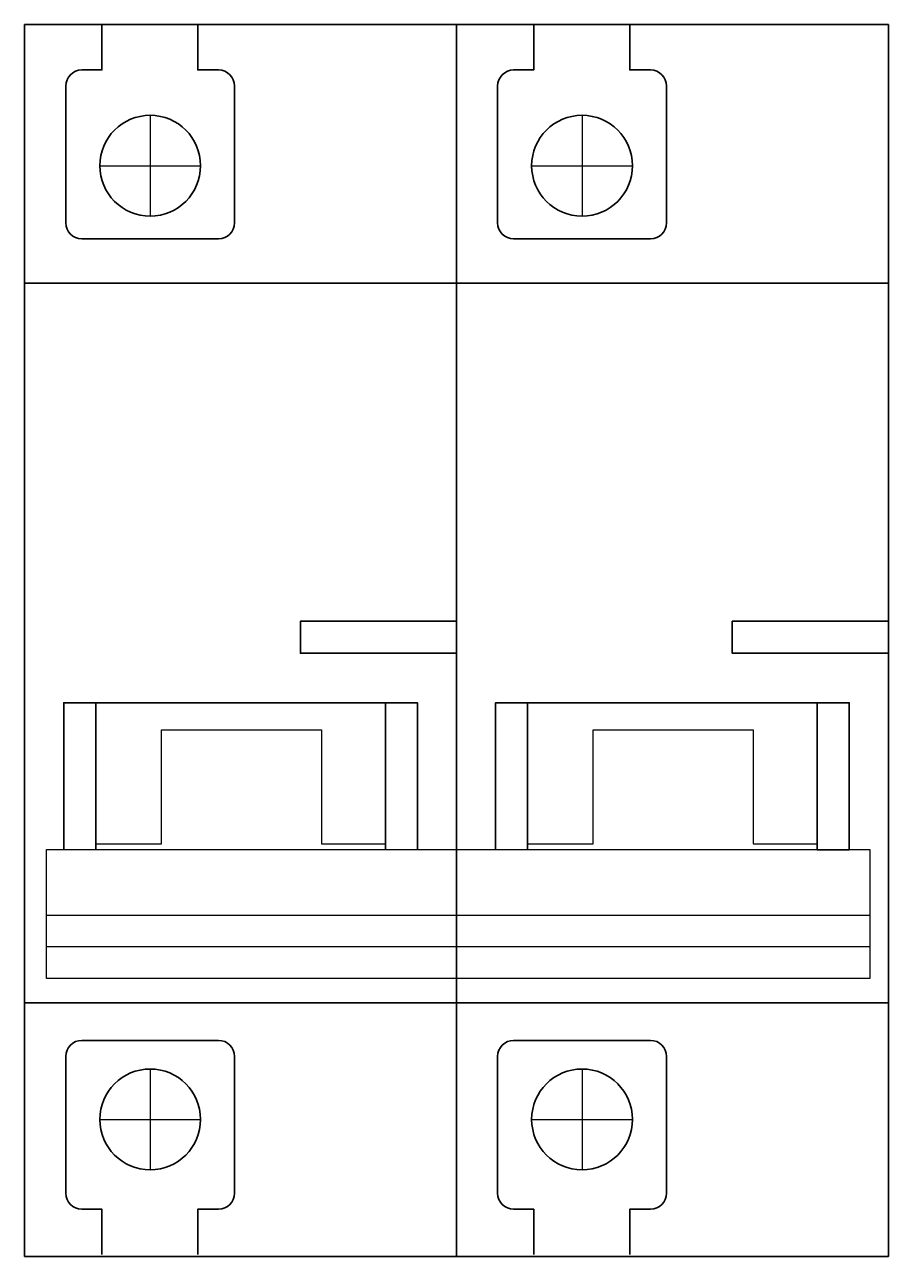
# Model space of a CAD drawing. Header units: inches. Extents: x -0.1 to 53.9, y -0.1 to 76.9.
import ezdxf

# ---------------------------------------------------------------- set-up
doc = ezdxf.new("R2010")
doc.units = ezdxf.units.IN
doc.header["$MEASUREMENT"] = 0
doc.layers.add('Layer 2', color=7, linetype='Continuous')

# ---------------------------------------------------------------- blocks, each defined once
blk = doc.blocks.new('block 10')
at = {"layer": 'Layer 2', "lineweight": 0}
blk.add_lwpolyline([(45.383, 61.192), (45.383, -15.808), (72.383, -15.808), (72.383, 61.192), (45.383, 61.192)], dxfattribs=at)
blk = doc.blocks.new('block 11')
at = {"layer": 'Layer 2', "color": 7, "lineweight": 35}
blk.add_lwpolyline([(45.383, 61.192), (45.383, -15.808), (72.383, -15.808), (72.383, 61.192), (45.383, 61.192)], dxfattribs=at)
blk = doc.blocks.new('block 9')
at = {"layer": 'Layer 2'}
for name in ['block 10', 'block 11']:
    blk.add_blockref(name, (0, 0), dxfattribs=at)
blk = doc.blocks.new('block 13')
at = {"layer": 'Layer 2', "color": 7, "lineweight": 30}
for points in [[(53.232, 55.522), (53.232, 49.222)], [(50.082, 52.372), (56.382, 52.372)]]:
    blk.add_lwpolyline(points, dxfattribs=at)
blk = doc.blocks.new('block 12')
at = {"layer": 'Layer 2', "color": 7, "lineweight": 35}
blk.add_open_spline([(50.082, 52.372), (50.082, 50.632), (51.492, 49.222), (53.232, 49.222), (54.972, 49.222), (56.382, 50.632), (56.382, 52.372), (56.382, 54.112), (54.972, 55.522), (53.232, 55.522), (51.492, 55.522), (50.082, 54.112), (50.082, 52.372)], degree=3, knots=[0, 0, 0, 0, 1, 1, 1, 2, 2, 2, 3, 3, 3, 4, 4, 4, 4], dxfattribs=at)
at = {"layer": 'Layer 2'}
blk.add_blockref('block 13', (0, 0), dxfattribs=at)
blk = doc.blocks.new('block 15')
at = {"layer": 'Layer 2', "color": 7, "lineweight": 30}
for points in [[(53.232, -4.097), (53.232, -10.397)], [(50.082, -7.247), (56.382, -7.247)]]:
    blk.add_lwpolyline(points, dxfattribs=at)
blk = doc.blocks.new('block 14')
at = {"layer": 'Layer 2', "color": 7, "lineweight": 35}
blk.add_open_spline([(50.082, -7.247), (50.082, -8.987), (51.492, -10.397), (53.232, -10.397), (54.972, -10.397), (56.382, -8.987), (56.382, -7.247), (56.382, -5.508), (54.972, -4.097), (53.232, -4.097), (51.492, -4.097), (50.082, -5.508), (50.082, -7.247)], degree=3, knots=[0, 0, 0, 0, 1, 1, 1, 2, 2, 2, 3, 3, 3, 4, 4, 4, 4], dxfattribs=at)
at = {"layer": 'Layer 2'}
blk.add_blockref('block 15', (0, 0), dxfattribs=at)
blk = doc.blocks.new('block 8')
at = {"layer": 'Layer 2', "color": 7, "lineweight": 35}
blk.add_lwpolyline([(72.383, 0.033), (45.383, 0.033), (45.383, 45.033), (72.383, 45.033), (72.383, 0.033)], dxfattribs=at)
at = {"layer": 'Layer 2'}
for name in ['block 9', 'block 12', 'block 14']:
    blk.add_blockref(name, (0, 0), dxfattribs=at)
blk = doc.blocks.new('block 7')
at = {"layer": 'Layer 2', "color": 7, "lineweight": 35}
for points in [[(50.211, 61.192), (50.211, 61.192), (50.211, 58.356), (50.211, 58.356), (50.211, 58.356), (48.954, 58.356), (48.954, 58.356), (48.404, 58.356), (47.954, 57.906), (47.954, 57.356), (47.954, 57.356), (47.954, 48.8), (47.954, 48.8), (47.954, 48.25), (48.404, 47.8), (48.954, 47.8), (48.954, 47.8), (57.51, 47.8), (57.51, 47.8), (58.06, 47.8), (58.509, 48.25), (58.509, 48.8), (58.509, 48.8), (58.509, 57.356), (58.509, 57.356), (58.509, 57.906), (58.06, 58.356), (57.51, 58.356), (57.51, 58.356), (56.211, 58.356), (56.211, 58.356), (56.211, 58.356), (56.211, 61.192), (56.211, 61.192)], [(50.211, -15.7), (50.211, -15.7), (50.211, -12.864), (50.211, -12.864), (50.211, -12.864), (48.954, -12.864), (48.954, -12.864), (48.404, -12.864), (47.954, -12.414), (47.954, -11.864), (47.954, -11.864), (47.954, -3.308), (47.954, -3.308), (47.954, -2.758), (48.404, -2.308), (48.954, -2.308), (48.954, -2.308), (57.51, -2.308), (57.51, -2.308), (58.06, -2.308), (58.509, -2.758), (58.509, -3.308), (58.509, -3.308), (58.509, -11.864), (58.509, -11.864), (58.509, -12.414), (58.06, -12.864), (57.51, -12.864), (57.51, -12.864), (56.211, -12.864), (56.211, -12.864), (56.211, -12.864), (56.211, -15.7), (56.211, -15.7)]]:
    blk.add_open_spline(points, degree=3, knots=[0, 0, 0, 0, 1, 1, 1, 2, 2, 2, 3, 3, 3, 4, 4, 4, 5, 5, 5, 6, 6, 6, 7, 7, 7, 8, 8, 8, 9, 9, 9, 10, 10, 10, 11, 11, 11, 11], dxfattribs=at)
at = {"layer": 'Layer 2'}
blk.add_blockref('block 8', (0, 0), dxfattribs=at)
blk = doc.blocks.new('block 6')
at = {"layer": 'Layer 2', "color": 7, "lineweight": 35}
blk.add_lwpolyline([(72.383, 23.893), (72.383, 21.893), (62.625, 21.893), (62.625, 23.893), (72.383, 23.893)], dxfattribs=at)
at = {"layer": 'Layer 2'}
blk.add_blockref('block 7', (0, 0), dxfattribs=at)
blk = doc.blocks.new('block 16')
at = {"layer": 'Layer 2', "color": 7, "lineweight": 35}
for points in [[(47.828, 9.613), (47.828, 18.803), (49.828, 18.803), (49.828, 9.613)], [(67.937, 9.63), (67.937, 18.803), (69.937, 18.803), (69.937, 9.63)]]:
    blk.add_lwpolyline(points, dxfattribs=at)
blk = doc.blocks.new('block 21')
at = {"layer": 'Layer 2', "lineweight": 0}
blk.add_lwpolyline([(72.383, 61.192), (72.383, -15.808), (99.382, -15.808), (99.382, 61.192), (72.383, 61.192)], dxfattribs=at)
blk = doc.blocks.new('block 22')
at = {"layer": 'Layer 2', "color": 7, "lineweight": 35}
blk.add_lwpolyline([(72.383, 61.192), (72.383, -15.808), (99.382, -15.808), (99.382, 61.192), (72.383, 61.192)], dxfattribs=at)
blk = doc.blocks.new('block 20')
at = {"layer": 'Layer 2'}
for name in ['block 21', 'block 22']:
    blk.add_blockref(name, (0, 0), dxfattribs=at)
blk = doc.blocks.new('block 24')
at = {"layer": 'Layer 2', "color": 7, "lineweight": 30}
for points in [[(80.232, 55.522), (80.232, 49.222)], [(77.082, 52.372), (83.382, 52.372)]]:
    blk.add_lwpolyline(points, dxfattribs=at)
blk = doc.blocks.new('block 23')
at = {"layer": 'Layer 2', "color": 7, "lineweight": 35}
blk.add_open_spline([(77.082, 52.372), (77.082, 50.632), (78.492, 49.222), (80.232, 49.222), (81.972, 49.222), (83.382, 50.632), (83.382, 52.372), (83.382, 54.112), (81.972, 55.522), (80.232, 55.522), (78.492, 55.522), (77.082, 54.112), (77.082, 52.372)], degree=3, knots=[0, 0, 0, 0, 1, 1, 1, 2, 2, 2, 3, 3, 3, 4, 4, 4, 4], dxfattribs=at)
at = {"layer": 'Layer 2'}
blk.add_blockref('block 24', (0, 0), dxfattribs=at)
blk = doc.blocks.new('block 26')
at = {"layer": 'Layer 2', "color": 7, "lineweight": 30}
for points in [[(80.232, -4.097), (80.232, -10.397)], [(77.082, -7.247), (83.382, -7.247)]]:
    blk.add_lwpolyline(points, dxfattribs=at)
blk = doc.blocks.new('block 25')
at = {"layer": 'Layer 2', "color": 7, "lineweight": 35}
blk.add_open_spline([(77.082, -7.247), (77.082, -8.987), (78.492, -10.397), (80.232, -10.397), (81.972, -10.397), (83.382, -8.987), (83.382, -7.247), (83.382, -5.508), (81.972, -4.097), (80.232, -4.097), (78.492, -4.097), (77.082, -5.508), (77.082, -7.247)], degree=3, knots=[0, 0, 0, 0, 1, 1, 1, 2, 2, 2, 3, 3, 3, 4, 4, 4, 4], dxfattribs=at)
at = {"layer": 'Layer 2'}
blk.add_blockref('block 26', (0, 0), dxfattribs=at)
blk = doc.blocks.new('block 19')
at = {"layer": 'Layer 2', "color": 7, "lineweight": 35}
blk.add_lwpolyline([(99.382, 0.033), (72.383, 0.033), (72.383, 45.033), (99.382, 45.033), (99.382, 0.033)], dxfattribs=at)
at = {"layer": 'Layer 2'}
for name in ['block 20', 'block 23', 'block 25']:
    blk.add_blockref(name, (0, 0), dxfattribs=at)
blk = doc.blocks.new('block 18')
at = {"layer": 'Layer 2', "color": 7, "lineweight": 35}
for points in [[(77.21, 61.192), (77.21, 61.192), (77.21, 58.356), (77.21, 58.356), (77.21, 58.356), (75.954, 58.356), (75.954, 58.356), (75.404, 58.356), (74.954, 57.906), (74.954, 57.356), (74.954, 57.356), (74.954, 48.8), (74.954, 48.8), (74.954, 48.25), (75.404, 47.8), (75.954, 47.8), (75.954, 47.8), (84.51, 47.8), (84.51, 47.8), (85.059, 47.8), (85.509, 48.25), (85.509, 48.8), (85.509, 48.8), (85.509, 57.356), (85.509, 57.356), (85.509, 57.906), (85.059, 58.356), (84.51, 58.356), (84.51, 58.356), (83.21, 58.356), (83.21, 58.356), (83.21, 58.356), (83.21, 61.192), (83.21, 61.192)], [(77.21, -15.7), (77.21, -15.7), (77.21, -12.864), (77.21, -12.864), (77.21, -12.864), (75.954, -12.864), (75.954, -12.864), (75.404, -12.864), (74.954, -12.414), (74.954, -11.864), (74.954, -11.864), (74.954, -3.308), (74.954, -3.308), (74.954, -2.758), (75.404, -2.308), (75.954, -2.308), (75.954, -2.308), (84.51, -2.308), (84.51, -2.308), (85.059, -2.308), (85.509, -2.758), (85.509, -3.308), (85.509, -3.308), (85.509, -11.864), (85.509, -11.864), (85.509, -12.414), (85.059, -12.864), (84.51, -12.864), (84.51, -12.864), (83.21, -12.864), (83.21, -12.864), (83.21, -12.864), (83.21, -15.7), (83.21, -15.7)]]:
    blk.add_open_spline(points, degree=3, knots=[0, 0, 0, 0, 1, 1, 1, 2, 2, 2, 3, 3, 3, 4, 4, 4, 5, 5, 5, 6, 6, 6, 7, 7, 7, 8, 8, 8, 9, 9, 9, 10, 10, 10, 11, 11, 11, 11], dxfattribs=at)
at = {"layer": 'Layer 2'}
blk.add_blockref('block 19', (0, 0), dxfattribs=at)
blk = doc.blocks.new('block 17')
at = {"layer": 'Layer 2', "color": 7, "lineweight": 35}
blk.add_lwpolyline([(99.382, 23.893), (99.382, 21.893), (89.625, 21.893), (89.625, 23.893), (99.382, 23.893)], dxfattribs=at)
at = {"layer": 'Layer 2'}
blk.add_blockref('block 18', (0, 0), dxfattribs=at)
blk = doc.blocks.new('block 27')
at = {"layer": 'Layer 2', "color": 7, "lineweight": 35}
for points in [[(74.828, 9.629), (74.828, 18.803), (76.828, 18.803), (76.828, 9.629)], [(96.937, 9.609), (94.937, 9.609), (94.937, 18.803), (96.937, 18.803), (96.937, 9.609)]]:
    blk.add_lwpolyline(points, dxfattribs=at)
blk = doc.blocks.new('block 5')
at = {"layer": 'Layer 2', "color": 7, "lineweight": 35}
for points in [[(49.828, 18.804), (67.937, 18.804)], [(76.828, 18.805), (94.934, 18.805)]]:
    blk.add_lwpolyline(points, dxfattribs=at)
at = {"layer": 'Layer 2', "color": 7, "lineweight": 30}
for points in [[(49.843, 9.986), (53.934, 9.986), (53.936, 17.11), (63.937, 17.11), (63.937, 9.986), (67.945, 9.986)], [(76.827, 9.975), (80.918, 9.975), (80.92, 17.099), (90.92, 17.099), (90.92, 9.975), (94.929, 9.975)], [(98.231, 9.62), (98.231, 1.553), (46.745, 1.553), (46.745, 9.62), (98.231, 9.62)], [(46.746, 5.522), (98.184, 5.522)], [(46.746, 3.563), (98.184, 3.563)]]:
    blk.add_lwpolyline(points, dxfattribs=at)
at = {"layer": 'Layer 2'}
for name in ['block 6', 'block 17', 'block 16', 'block 27']:
    blk.add_blockref(name, (0, 0), dxfattribs=at)

msp = doc.modelspace()

# ---------------------------------------------------------------- block references
at = {"layer": 'Layer 2'}
msp.add_blockref('block 5', (-45.436, 15.74), dxfattribs=at)

doc.saveas('drawing.dxf')
